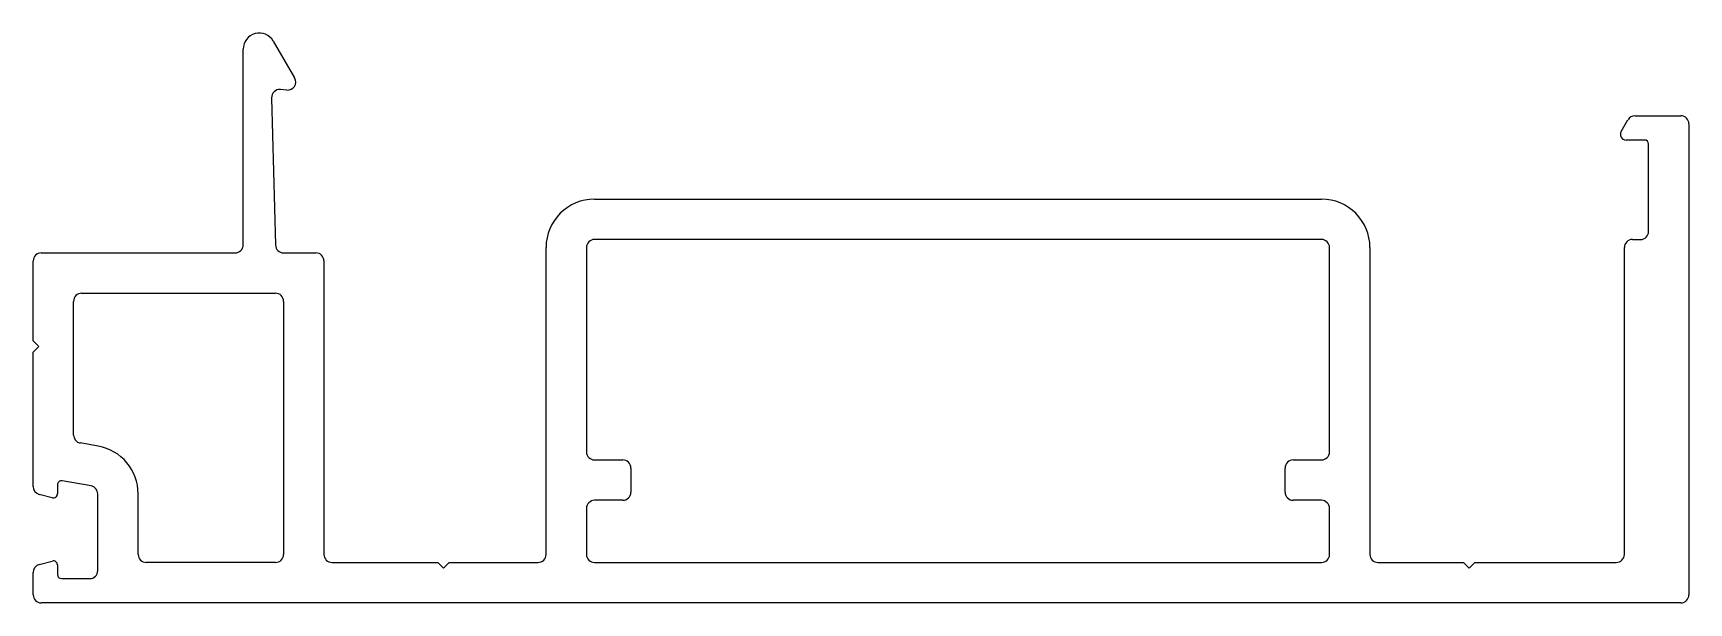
# Model space of a CAD drawing. Extents: x -51 to 51, y 7 to 42.
import ezdxf

# ---------------------------------------------------------------- set-up
doc = ezdxf.new("R2010")
doc.units = 0
doc.layers.add('PROFILE', color=1, linetype='CONTINUOUS')

msp = doc.modelspace()

# ---------------------------------------------------------------- linework, layer by layer
at = {"layer": 'PROFILE', "color": 7}
for p, q in [((-38.27, 28.9), (-38.27, 41.01)), ((-36.41, 41.51), (-35.09, 39.23)), ((-36.51, 37.99), (-36.27, 28.89)), ((-35.57, 38.48), (-35.97, 38.52)), ((47.03, 35.92), (47.45, 36.64)), ((47.89, 36.89), (50.73, 36.89)), ((51.23, 36.39), (51.23, 7.23)), ((48.48, 35.39), (47.34, 35.39)), ((48.73, 29.73), (48.73, 35.14)), ((-16.52, 31.73), (28.48, 31.73)), ((-19.52, 9.73), (-19.52, 28.73)), ((-17.02, 28.73), (-17.02, 16.08)), ((28.48, 29.23), (-16.52, 29.23)), ((28.98, 16.08), (28.98, 28.73)), ((31.48, 28.73), (31.48, 9.73)), ((47.23, 9.73), (47.23, 28.73)), ((47.73, 29.23), (48.23, 29.23)), ((-51.27, 22.95), (-51.27, 27.9)), ((-50.77, 28.4), (-38.77, 28.4)), ((-35.77, 28.4), (-33.77, 28.4)), ((-33.27, 27.9), (-33.27, 9.73)), ((-48.27, 25.9), (-36.27, 25.9)), ((-48.77, 17.12), (-48.77, 25.4)), ((-35.77, 25.4), (-35.77, 9.73)), ((-50.92, 22.6), (-51.27, 22.95)), ((-51.27, 22.25), (-50.92, 22.6)), ((-51.27, 13.93), (-51.27, 22.25)), ((-47.25, 16.43), (-48.36, 16.63)), ((-16.52, 15.58), (-14.77, 15.58)), ((26.73, 15.58), (28.48, 15.58)), ((-14.27, 15.08), (-14.27, 13.58)), ((26.23, 13.58), (26.23, 15.08)), ((-50.09, 13.23), (-50.9, 13.45)), ((-49.77, 14.04), (-49.77, 13.48)), ((-47.69, 13.97), (-49.48, 14.29)), ((-47.27, 8.73), (-47.27, 13.48)), ((-44.77, 9.73), (-44.77, 13.48)), ((-17.02, 12.58), (-17.02, 9.73)), ((-14.77, 13.08), (-16.52, 13.08)), ((28.48, 13.08), (26.73, 13.08)), ((28.98, 9.73), (28.98, 12.58)), ((-50.9, 9.11), (-50.09, 9.32)), ((-36.27, 9.23), (-44.27, 9.23)), ((-32.77, 9.23), (-26.22, 9.23)), ((-26.22, 9.23), (-25.87, 8.88)), ((-25.87, 8.88), (-25.52, 9.23)), ((-25.52, 9.23), (-20.02, 9.23)), ((-16.52, 9.23), (28.48, 9.23)), ((31.98, 9.23), (37.28, 9.23)), ((37.28, 9.23), (37.63, 8.88)), ((37.63, 8.88), (37.98, 9.23)), ((37.98, 9.23), (46.73, 9.23)), ((-51.27, 7.23), (-51.27, 8.62)), ((-49.77, 9.08), (-49.77, 8.48)), ((-49.52, 8.23), (-47.77, 8.23)), ((50.73, 6.73), (-50.77, 6.73))]:
    msp.add_line(p, q, dxfattribs=at)
for centre, radius, start, end in [((-37.27, 41.01), 1, 30, 180), ((-35.52, 38.98), 0.5, 265, 30), ((-36.01, 38.02), 0.5, 85, 182.9978), ((47.34, 35.74), 0.35, 150, 270), ((47.89, 36.39), 0.5, 90, 150), ((50.73, 36.39), 0.5, 0, 90), ((48.48, 35.14), 0.25, 0, 90), ((-16.52, 28.73), 3, 90, 180), ((28.48, 28.73), 3, 0, 90), ((48.23, 29.73), 0.5, 270, 360), ((-38.77, 28.9), 0.5, 270, 0), ((-35.77, 28.9), 0.5, 181.4989, 270), ((-16.52, 28.73), 0.5, 90, 180), ((28.48, 28.73), 0.5, 0, 90), ((47.73, 28.73), 0.5, 90, 180), ((-50.77, 27.9), 0.5, 90, 180), ((-33.77, 27.9), 0.5, 360, 90), ((-48.27, 25.4), 0.5, 90, 180), ((-36.27, 25.4), 0.5, 0, 90), ((-48.27, 17.12), 0.5, 180, 260), ((-47.77, 13.48), 3, 360, 80), ((-16.52, 16.08), 0.5, 180, 270), ((-14.77, 15.08), 0.5, 0, 90), ((26.73, 15.08), 0.5, 90, 180), ((28.48, 16.08), 0.5, 270, 0), ((-50.77, 13.93), 0.5, 180, 255), ((-50.02, 13.48), 0.25, 255, 360), ((-49.52, 14.04), 0.25, 80, 180), ((-47.77, 13.48), 0.5, 0, 80), ((-14.77, 13.58), 0.5, 270, 0), ((26.73, 13.58), 0.5, 180, 270), ((-16.52, 12.58), 0.5, 90, 180), ((28.48, 12.58), 0.5, 0, 90), ((-50.02, 9.08), 0.25, 0, 105), ((-44.27, 9.73), 0.5, 180, 270), ((-36.27, 9.73), 0.5, 270, 360), ((-32.77, 9.73), 0.5, 180, 270), ((-20.02, 9.73), 0.5, 270, 0), ((-16.52, 9.73), 0.5, 180, 270), ((28.48, 9.73), 0.5, 270, 0), ((31.98, 9.73), 0.5, 180, 270), ((46.73, 9.73), 0.5, 270, 360), ((-50.77, 8.62), 0.5, 105, 180), ((-49.52, 8.48), 0.25, 180, 270), ((-47.77, 8.73), 0.5, 270, 0), ((-50.77, 7.23), 0.5, 180, 270), ((50.73, 7.23), 0.5, 270, 0)]:
    msp.add_arc(centre, radius, start, end, dxfattribs=at)

doc.saveas('drawing.dxf')
